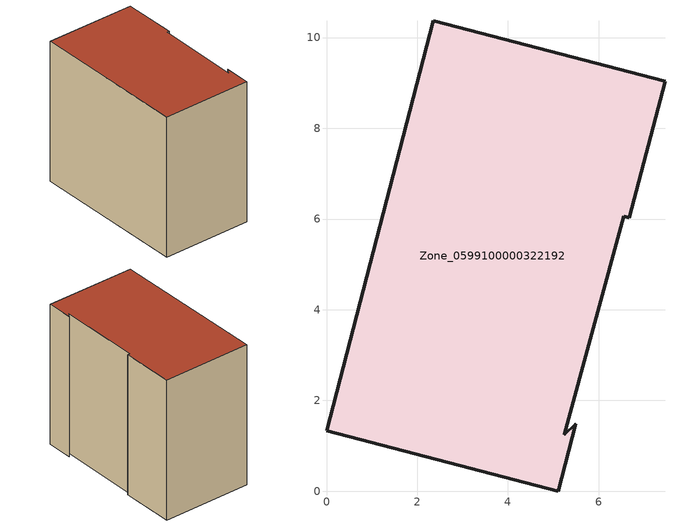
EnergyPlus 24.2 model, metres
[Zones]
Zone_0599100000322192
 floor ground (C_G): 2.35,10.37 7.46,9.04 6.68,6.03 6.55,6.06 5.24,1.24 5.5,1.49 5.11,0 0,1.33 z0
 wall outside (C_F): 6.55,6.06 6.68,6.03 7.46,9.04 2.35,10.37 0,1.33 5.11,0 5.5,1.49 5.24,1.24 6.55,6.06 z0:8.43
 roof outside (C_R): 5.24,1.24 6.55,6.06 6.68,6.03 7.46,9.04 2.35,10.37 0,1.33 5.11,0 5.5,1.49 z8.43
[BUILDING]
Pand.0599100000322192: North Axis=0; Terrain=City; Loads Convergence Tolerance Value=0.04; Temperature Convergence Tolerance Value=0.4; Solar Distribution=FullExterior; Maximum Number of Warmup Days=25; Minimum Number of Warmup Days=1
[Site:Location]
Rotterdam.The.Hague.AP_ZH_NLD Design_Conditions: Latitude=51.96; Longitude=4.45; Time Zone=1; Elevation=-4.5
[SITE:GROUNDTEMPERATURE:BUILDINGSURFACE]
18, 18, 18, 18, 18, 18, 18, 18, 18, 18, 18, 18
[MATERIAL] Thermal Absorptance=0.9; Solar Absorptance=0.7; Visible Absorptance=0.7
Name | Roughness | Thickness | Conductivity | Density | Specific Heat
G.TC.1975-1991 | MediumSmooth | 0.15 | 0.288461 | 540 | 1210
F.TC.1975-1991 | Rough | 0.3 | 0.230769 | 1920 | 840
R.TC.1975-1991 | MediumRough | 0.2 | 0.153846 | 1500 | 1000
[CONSTRUCTION]
C_G: G.TC.1975-1991
C_F: F.TC.1975-1991
C_R: R.TC.1975-1991
[ZONE]
Zone_0599100000322192: Type=1; Multiplier=1; Ceiling Height=Autocalculate; Volume=Autocalculate; Floor Area=autocalculate; Part of Total Floor Area=Yes
[ZONEINFILTRATION:DESIGNFLOWRATE]
Infil_Zone_0599100000322192: Zone or ZoneList or Space or SpaceList=Zone_0599100000322192; Schedule=AlwaysOn; Design Flow Rate Calculation Method=Flow/Area; Flow Rate per Floor Area=0.003; Constant Term Coefficient=1; Temperature Term Coefficient=0; Velocity Term Coefficient=0; Velocity Squared Term Coefficient=0
[HVACTEMPLATE:ZONE:IDEALLOADSAIRSYSTEM]
Zone_0599100000322192: Maximum Heating Supply Air Temperature=50; Minimum Cooling Supply Air Temperature=13; Maximum Heating Supply Air Humidity Ratio=0.0156; Minimum Cooling Supply Air Humidity Ratio=0.0077; Heating Limit=NoLimit; Cooling Limit=NoLimit; Dehumidification Control Type=ConstantSensibleHeatRatio; Cooling Sensible Heat Ratio=0.7; Dehumidification Setpoint=60; Humidification Control Type=None; Humidification Setpoint=30; Outdoor Air Method=None; Outdoor Air Flow Rate per Person=0.00944; Outdoor Air Flow Rate per Zone Floor Area=0; Outdoor Air Flow Rate per Zone=0; Demand Controlled Ventilation Type=None; Outdoor Air Economizer Type=NoEconomizer; Heat Recovery Type=None; Sensible Heat Recovery Effectiveness=0.7; Latent Heat Recovery Effectiveness=0.65
[ZONECONTROL:THERMOSTAT]
ThermostatControl_Zone_0599100000322192: Zone or ZoneList=Zone_0599100000322192; Control Type Schedule=DualSetpointControlType; Control 1=Thermostat_Zone_0599100000322192; Temperature Difference Between Cutout And Setpoint=0
[THERMOSTATSETPOINT:DUALSETPOINT]
Thermostat_Zone_0599100000322192: Heating Setpoint Temperature Schedule=HeatingSetpoint_Zone_0599100000322192; Cooling Setpoint Temperature Schedule=CoolingSetpoint_Zone_0599100000322192
[SCHEDULE:COMPACT]
HeatingSetpoint_Zone_0599100000322192: Through: 12/31, For: AllDays, Until: 24:00, 21
CoolingSetpoint_Zone_0599100000322192: Through: 12/31, For: AllDays, Until: 24:00, 24
DualSetpointControlType: Through: 12/31, For: AllDays, Until: 24:00, 4
AlwaysOn: Through: 12/31, For: AllDays, Until: 24:00, 1
